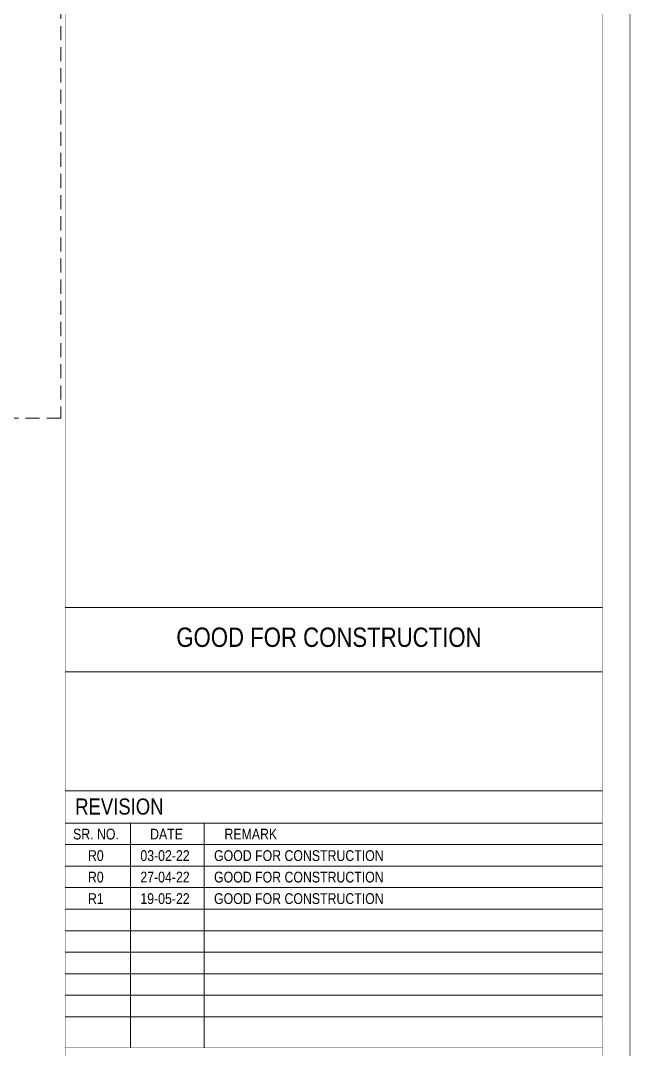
# Model space of a CAD drawing. Header units: millimetres. Extents: x 1112055 to 3390982, y -148532 to 766891.
# Drawn here: x 2311479 to 2319728, y 258475 to 272384 of the extents above; entities that cross this region are included whole.
import ezdxf
from ezdxf.enums import TextEntityAlignment as Align

# ---------------------------------------------------------------- set-up
doc = ezdxf.new("R2010")
doc.units = ezdxf.units.MM
doc.linetypes.add('Hidden', pattern=[9.525, 6.35, -3.175])
doc.layers.add('B P.C.C', color=251, linetype='Continuous', lineweight=0)
doc.layers.add('B TITLE BLOCK', color=250, linetype='Continuous', lineweight=0)
doc.layers.add('FORMAT TEXT', color=7, linetype='Continuous')
doc.styles.add('SWINC', font='swissc.ttf')

msp = doc.modelspace()

# ---------------------------------------------------------------- linework, layer by layer
at = {"layer": 'B P.C.C', "color": 250, "linetype": 'Hidden', "lineweight": 0, "ltscale": 30}
msp.add_lwpolyline([(2291981.8, 285169), (2312022.4, 285169), (2312022.4, 267010.8), (2291981.8, 267010.8)], close=True, dxfattribs=at)
at = {"layer": 'B TITLE BLOCK', "color": 250, "lineweight": 0}
for p, q in [((2319349.7, 264450.6), (2312080.6, 264450.6)), ((2319349.7, 263578.3), (2312080.6, 263578.3)), ((2319349.7, 261970.7), (2312080.6, 261970.7)), ((2319349.7, 261534.6), (2312080.6, 261534.6)), ((2312964.8, 261534.6), (2312964.8, 258496.8)), ((2313961.2, 261534.6), (2313961.2, 258496.8)), ((2319349.7, 261243.8), (2312080.6, 261243.8)), ((2319349.7, 260953), (2312080.6, 260953)), ((2319349.7, 260662.3), (2312080.6, 260662.3)), ((2319349.7, 260371.5), (2312080.6, 260371.5)), ((2319349.7, 260080.8), (2312080.6, 260080.8)), ((2319349.7, 259790), (2312080.6, 259790)), ((2319349.7, 259499.2), (2312080.6, 259499.2)), ((2319349.7, 259208.5), (2312080.6, 259208.5)), ((2319349.7, 258917.7), (2312080.6, 258917.7))]:
    msp.add_line(p, q, dxfattribs=at)
at = {"layer": 'B TITLE BLOCK', "color": 1, "const_width": 8.39}
msp.add_lwpolyline([(2249336.4, 286287.6), (2249336.4, 238170.9), (2319723.4, 238170.9), (2319723.4, 286287.6)], close=True, dxfattribs=at)
at = {"layer": 'B TITLE BLOCK', "color": 250, "lineweight": 0}
for points, const_width in [([(2249710.1, 285913.8), (2249710.1, 238544.6), (2319349.7, 238544.6), (2319349.7, 285913.8)], 8.39), ([(2312080.6, 238544.6), (2319349.7, 238544.6), (2319349.7, 285913.8), (2312080.6, 285913.8)], 6.06), ([(2319349.7, 264450.6), (2312080.6, 264450.6), (2312080.6, 258496.8), (2319349.7, 258496.8)], 6.06)]:
    msp.add_lwpolyline(points, close=True, dxfattribs=dict(at, const_width=const_width))

# ---------------------------------------------------------------- texts
at = {"layer": 'FORMAT TEXT', "style": 'SWINC'}
msp.add_text('GOOD FOR CONSTRUCTION', height=261.686, dxfattribs=at).set_placement((2315649.6, 264047.6), align=Align.MIDDLE)
msp.add_text('REVISION', height=218.07, dxfattribs=at).set_placement((2312218.3, 261649.9))
at = {"layer": 'FORMAT TEXT', "lineweight": 15, "style": 'SWINC'}
for s, height, p in [('SR. NO.', 145.38, (2312188.7, 261313.9)), ('DATE', 145.38, (2313230.9, 261313.9)), ('REMARK', 145.38, (2314236.6, 261313.9)), ('R1', 145.38, (2312390.1, 260441.6)), ('19-05-22', 145.38, (2313099, 260441.6)), ('GOOD FOR CONSTRUCTION', 145.381, (2314095.5, 260441.6))]:
    msp.add_text(s, height=height, dxfattribs=at).set_placement(p)
at = {"layer": 'FORMAT TEXT', "color": 252, "lineweight": 15, "style": 'SWINC'}
for s, height, p in [('R0', 145.38, (2312390.1, 261023.1)), ('03-02-22', 145.38, (2313099, 261023.1)), ('GOOD FOR CONSTRUCTION', 145.381, (2314095.5, 261023.1)), ('R0', 145.38, (2312390.1, 260732.4)), ('27-04-22', 145.38, (2313099, 260732.4)), ('GOOD FOR CONSTRUCTION', 145.381, (2314095.5, 260732.4))]:
    msp.add_text(s, height=height, dxfattribs=at).set_placement(p)

doc.saveas('drawing.dxf')
